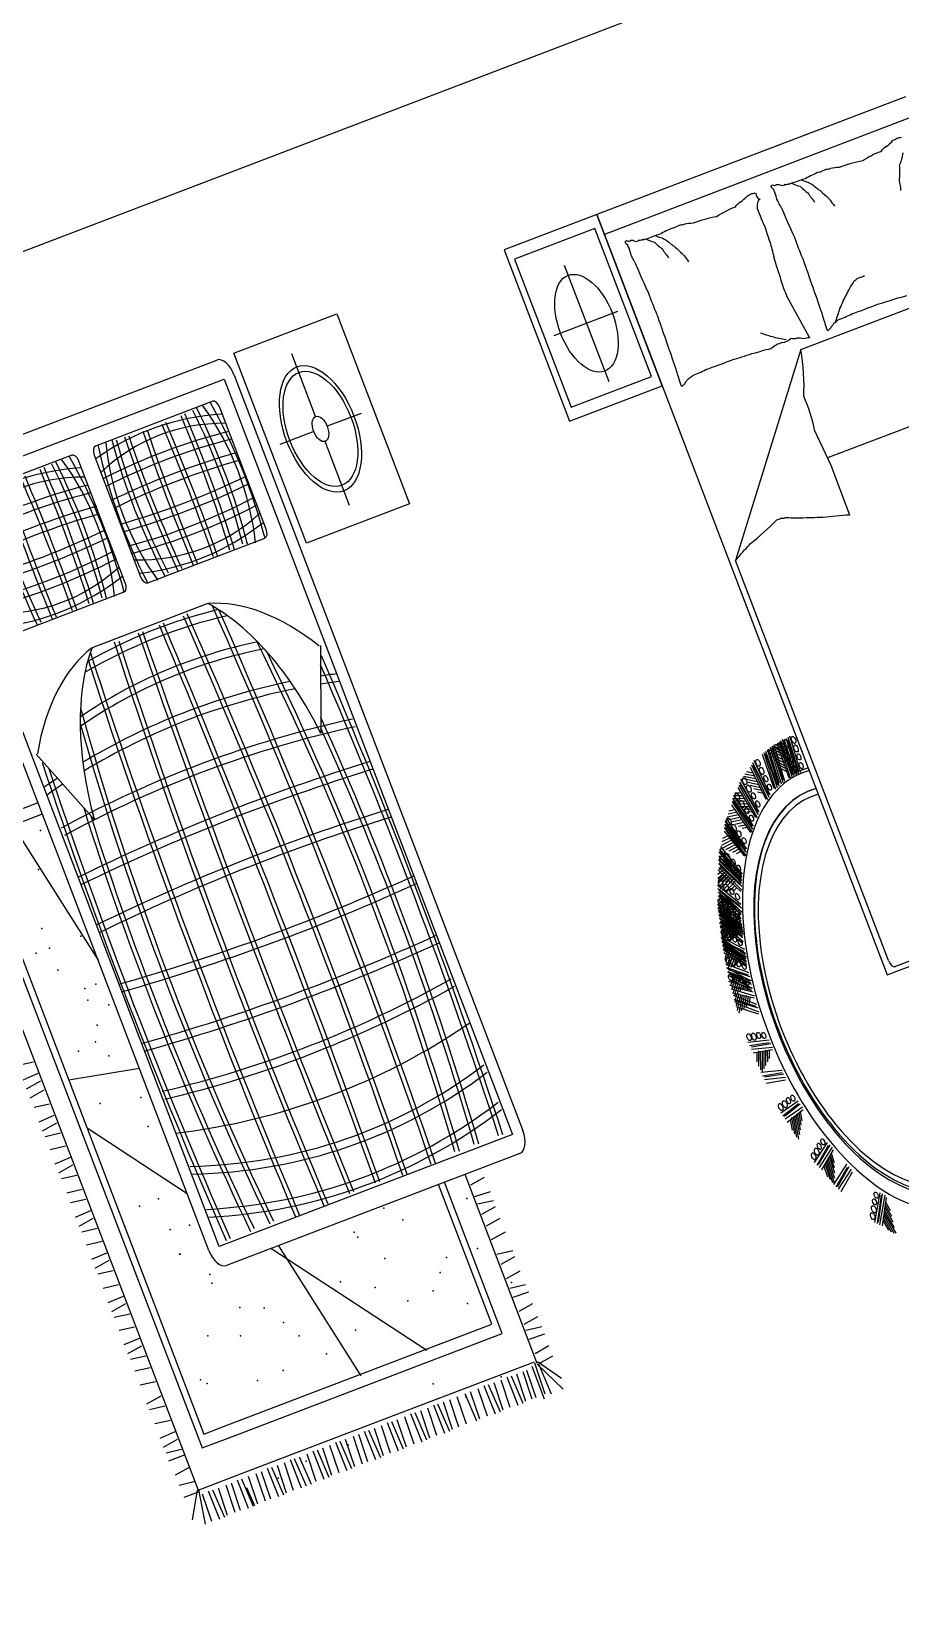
# Model space of a CAD drawing. Header units: inches. Extents: x -5597760 to 21122418, y -37133 to 23298423.
# Drawn here: x 5414073 to 6598943, y 10665158 to 12801650 of the extents above; entities that cross this region are included whole.
import ezdxf

# ---------------------------------------------------------------- set-up
doc = ezdxf.new("R2010")
doc.units = ezdxf.units.IN
doc.header["$MEASUREMENT"] = 0
doc.layers.add('www.cad-blocks.net', color=7, linetype='Continuous')
doc.styles.add('DIM_FONT', font='SIMPLEX.shx', dxfattribs={"width": 0.8})

# ---------------------------------------------------------------- blocks, each defined once
blk = doc.blocks.new('A$C77DF40FE')
for p, q in [((0.5839, 2.6714), (2.0097, 2.6714)), ((2.0936, 2.1723), (2.0936, 2.6723)), ((2.0936, 2.6723), (2.5936, 2.6723)), ((2.5936, 2.6723), (2.5936, 2.1723)), ((0.5339, 0.6344), (0.5339, 2.6214)), ((0.5839, 2.6214), (2.0097, 2.6214)), ((0.5839, 0.6344), (0.5839, 2.6214)), ((2.0097, 2.6214), (2.0097, 0.6344)), ((2.0597, 2.6214), (2.0597, 0.6344)), ((2.3379, 2.4554), (2.3379, 2.6199)), ((1.2408, 2.5803), (0.6708, 2.5803)), ((1.2608, 2.2403), (1.2608, 2.5603)), ((1.3355, 2.5603), (1.3355, 2.2403)), ((1.9255, 2.5803), (1.3555, 2.5803)), ((1.9455, 2.2403), (1.9455, 2.5603)), ((2.3051, 2.4226), (2.1406, 2.4226)), ((2.3379, 2.2215), (2.3379, 2.3898)), ((2.5352, 2.4226), (2.3707, 2.4226)), ((0.6708, 2.2203), (1.2408, 2.2203)), ((1.3555, 2.2203), (1.9255, 2.2203)), ((2.5936, 2.1723), (2.0936, 2.1723)), ((1.5773, 2.1205), (1.0147, 2.1205)), ((0.1002, 1.8885), (0.1002, 0.0935)), ((0.6051, 1.925), (0.7457, 1.7234)), ((1.9869, 1.925), (1.8463, 1.7234)), ((0.1852, 1.8116), (0.1852, 0.187)), ((0.5339, 1.8116), (0.3112, 1.8116)), ((0.2152, 1.7816), (0.2152, 0.217)), ((0.5339, 1.7816), (0.3112, 1.7816)), ((0.3909, 1.7821), (0.5339, 1.398)), ((0.0247, 1.2266), (0.0955, 1.221)), ((0.0227, 1.189), (0.0974, 1.1906)), ((0.0227, 1.1652), (0.0957, 1.1709)), ((0.0227, 1.1414), (0.0957, 1.1471)), ((0.5339, 1.1132), (0.2152, 1.1479)), ((0.0227, 1.0786), (0.0974, 1.0803)), ((0.0247, 1.1163), (0.0955, 1.1106)), ((0.0227, 1.0548), (0.0957, 1.0606)), ((0.0247, 1.0397), (0.0955, 1.0341)), ((0.0247, 1.0055), (0.0955, 0.9999)), ((0.5339, 0.7837), (0.2152, 1.0221)), ((0.0227, 0.9679), (0.0974, 0.9696)), ((0.0227, 0.9441), (0.0957, 0.9498)), ((0.0247, 0.929), (0.0955, 0.9233)), ((0.0247, 0.8916), (0.0955, 0.8859)), ((0.0247, 0.8655), (0.0955, 0.8599)), ((0.0227, 0.8279), (0.0974, 0.8295)), ((0.0227, 0.8041), (0.0957, 0.8098)), ((0.0247, 0.789), (0.0955, 0.7833)), ((0.0247, 0.7548), (0.0955, 0.7491)), ((0.0227, 0.7172), (0.0974, 0.7188)), ((0.0227, 0.6933), (0.0957, 0.6991)), ((0.0247, 0.6783), (0.0955, 0.6726)), ((0.0247, 0.6408), (0.0955, 0.6352)), ((2.0097, 0.6344), (0.5839, 0.6344)), ((0.0227, 0.6032), (0.0974, 0.6048)), ((0.0227, 0.5794), (0.0957, 0.5851)), ((2.0097, 0.5844), (0.5839, 0.5844)), ((1.2963, 0.2134), (0.8003, 0.5844)), ((0.8369, 0.5844), (0.975, 0.2134)), ((1.6139, 0.217), (1.6139, 0.5844)), ((1.6439, 0.187), (1.6439, 0.5844)), ((1.7439, 0.087), (1.7439, 0.5844)), ((0.0247, 0.5643), (0.0955, 0.5586)), ((1.8197, 0.5605), (1.7489, 0.5548)), ((0.0247, 0.5301), (0.0955, 0.5244)), ((1.8218, 0.5229), (1.7471, 0.5245)), ((1.8218, 0.499), (1.7487, 0.5048)), ((0.0227, 0.4925), (0.0974, 0.4941)), ((0.0227, 0.4687), (0.0957, 0.4744)), ((1.8197, 0.4839), (1.7489, 0.4783)), ((0.0247, 0.4536), (0.0955, 0.4479)), ((1.8197, 0.453), (1.7489, 0.4474)), ((0.0247, 0.4227), (0.0955, 0.417)), ((0.0247, 0.3864), (0.0955, 0.3807)), ((1.8197, 0.4168), (1.7489, 0.4111)), ((1.8218, 0.3671), (1.7487, 0.3728)), ((1.8197, 0.352), (1.7489, 0.3463)), ((0.0227, 0.3367), (0.0957, 0.3424)), ((0.0247, 0.3216), (0.0955, 0.3159)), ((1.8197, 0.3146), (1.7489, 0.3089)), ((0.0247, 0.2842), (0.0955, 0.2785)), ((1.7492, 0.2844), (1.8223, 0.2787)), ((0.0227, 0.2465), (0.0974, 0.2482)), ((1.7492, 0.2606), (1.824, 0.2589)), ((0.0227, 0.2227), (0.0957, 0.2285)), ((0.0247, 0.2076), (0.0955, 0.202)), ((0.2152, 0.217), (0.3112, 0.217)), ((0.3112, 0.217), (1.6139, 0.217)), ((1.7513, 0.223), (1.8221, 0.2286)), ((1.7513, 0.1888), (1.8221, 0.1944)), ((0.1019, 0.1857), (0.0216, 0.1857)), ((0.1852, 0.187), (0.3112, 0.187)), ((0.3112, 0.187), (1.6439, 0.187)), ((1.7492, 0.1737), (1.8223, 0.1679)), ((0.1019, 0.1535), (0.0269, 0.1482)), ((0.1019, 0.116), (0.0269, 0.1214)), ((1.7492, 0.1499), (1.824, 0.1482)), ((1.7513, 0.1122), (1.8221, 0.1179)), ((0.0965, 0.0946), (0.0269, 0.0303)), ((0.1019, 0.0892), (0.0269, 0.0892)), ((0.1019, 0.0946), (0.0751, 0.0089)), ((0.1002, 0.0935), (0.3112, 0.0935)), ((0.107, 0.0096), (0.1126, 0.0804)), ((0.1446, 0.0075), (0.1429, 0.0823)), ((0.1684, 0.0075), (0.1627, 0.0806)), ((0.1835, 0.0096), (0.1892, 0.0804)), ((0.2209, 0.0096), (0.2266, 0.0804)), ((0.247, 0.0096), (0.2527, 0.0804)), ((0.2846, 0.0075), (0.283, 0.0823)), ((0.3084, 0.0075), (0.3027, 0.0806)), ((0.3112, 0.0935), (1.0155, 0.0935)), ((0.3301, 0.0096), (0.3358, 0.0804)), ((0.3676, 0.0096), (0.3732, 0.0804)), ((0.3936, 0.0096), (0.3993, 0.0804)), ((0.4313, 0.0075), (0.4296, 0.0823)), ((0.4551, 0.0075), (0.4493, 0.0806)), ((0.4702, 0.0096), (0.4758, 0.0804)), ((0.5043, 0.0096), (0.51, 0.0804)), ((0.542, 0.0075), (0.5403, 0.0823)), ((0.5658, 0.0075), (0.56, 0.0806)), ((0.5896, 0.0075), (0.5838, 0.0806)), ((0.6147, 0.0096), (0.6204, 0.0804)), ((0.6523, 0.0075), (0.6507, 0.0823)), ((0.6762, 0.0075), (0.6704, 0.0806)), ((0.6912, 0.0096), (0.6969, 0.0804)), ((0.7254, 0.0096), (0.7311, 0.0804)), ((0.7631, 0.0075), (0.7614, 0.0823)), ((0.7869, 0.0075), (0.7811, 0.0806)), ((0.802, 0.0096), (0.8076, 0.0804)), ((0.8394, 0.0096), (0.8451, 0.0804)), ((0.8654, 0.0096), (0.8711, 0.0804)), ((0.9031, 0.0075), (0.9014, 0.0823)), ((0.9269, 0.0075), (0.9212, 0.0806)), ((0.942, 0.0096), (0.9477, 0.0804)), ((0.9762, 0.0096), (0.9818, 0.0804)), ((1.0138, 0.0075), (1.0122, 0.0823)), ((1.0155, 0.0935), (1.7355, 0.0935)), ((1.0376, 0.0075), (1.0319, 0.0806)), ((1.0527, 0.0096), (1.0584, 0.0804)), ((1.0901, 0.0096), (1.0958, 0.0804)), ((1.1278, 0.0075), (1.1261, 0.0823)), ((1.1516, 0.0075), (1.1459, 0.0806)), ((1.1667, 0.0096), (1.1724, 0.0804)), ((1.2009, 0.0096), (1.2065, 0.0804)), ((1.2385, 0.0075), (1.2368, 0.0823)), ((1.2623, 0.0075), (1.2566, 0.0806)), ((1.2774, 0.0096), (1.2831, 0.0804)), ((1.3083, 0.0096), (1.314, 0.0804)), ((1.3446, 0.0096), (1.3503, 0.0804)), ((1.3943, 0.0075), (1.3885, 0.0806)), ((1.4094, 0.0096), (1.415, 0.0804)), ((1.4468, 0.0096), (1.4525, 0.0804)), ((1.4844, 0.0075), (1.4828, 0.0823)), ((1.5083, 0.0075), (1.5025, 0.0806)), ((1.5233, 0.0096), (1.529, 0.0804)), ((1.5575, 0.0096), (1.5632, 0.0804)), ((1.5951, 0.0075), (1.5935, 0.0823)), ((1.619, 0.0075), (1.6132, 0.0806)), ((1.6341, 0.0096), (1.6397, 0.0804)), ((1.665, 0.0096), (1.6706, 0.0804)), ((1.6831, 0.0096), (1.6888, 0.0804)), ((1.7162, 0.0857), (1.7162, 0)), ((1.7323, 0.0911), (1.7269, 0.0107)), ((1.743, 0.0857), (1.8126, 0.0054)), ((1.7483, 0.0911), (1.8233, 0.0322)), ((1.7483, 0.0857), (1.7537, 0.0054)), ((1.7513, 0.0858), (1.8221, 0.0915)), ((0.3151, 0.0075), (0.3112, 0.0565))]:
    blk.add_line(p, q)
for radius in [0.1629, 0.1484, 0.0328]:
    blk.add_circle((2.3379, 2.4226), radius)
for centre, radius, start, end in [((2.0097, 2.6214), 0.05, 0, 90), ((0.9635, 1.1066), 1.4427, 78.1527, 102.4906), ((0.9287, 0.5819), 1.9884, 80.4201, 97.9672), ((2.7571, 2.4533), 1.9523, 176.3947, 186.8195), ((2.7571, 2.4533), 1.9323, 176.3947, 186.8195), ((3.9259, 2.3685), 3.0367, 176.1432, 182.775), ((3.9259, 2.3685), 3.0167, 176.1432, 182.775), ((-2.0216, 2.3685), 3.0167, 357.225, 3.8568), ((-2.0216, 2.3685), 3.0367, 357.225, 3.8568), ((-0.8455, 2.4533), 1.9323, 353.1805, 3.6053), ((-0.8455, 2.4533), 1.9523, 353.1805, 3.6053), ((0.2489, 2.4129), 0.908, 348.101, 10.3913), ((0.2489, 2.4129), 0.928, 348.101, 10.3913), ((0.8416, 2.3966), 0.3942, 333.08, 27.4635), ((0.4869, 2.3742), 0.7696, 348.4321, 15.3888), ((1.2408, 2.5603), 0.02, 0, 90), ((1.3555, 2.5603), 0.02, 90, 180), ((1.6482, 1.1066), 1.4427, 78.1527, 102.4906), ((1.6135, 0.5819), 1.9884, 80.4201, 97.9672), ((2.1094, 2.3742), 0.7696, 164.6112, 191.5679), ((1.7548, 2.3966), 0.3942, 152.5365, 206.92), ((2.3475, 2.4129), 0.928, 169.6087, 191.899), ((2.3475, 2.4129), 0.908, 169.6087, 191.899), ((3.4419, 2.4533), 1.9523, 176.3947, 186.8195), ((3.4419, 2.4533), 1.9323, 176.3947, 186.8195), ((4.6106, 2.3685), 3.0367, 176.1432, 182.775), ((4.6106, 2.3685), 3.0167, 176.1432, 182.775), ((-1.3369, 2.3685), 3.0167, 357.225, 3.8568), ((-1.3369, 2.3685), 3.0367, 357.225, 3.8568), ((-0.1608, 2.4533), 1.9323, 353.1805, 3.6053), ((-0.1608, 2.4533), 1.9523, 353.1805, 3.6053), ((0.9336, 2.4129), 0.908, 348.101, 10.3913), ((0.9336, 2.4129), 0.928, 348.101, 10.3913), ((1.5263, 2.3966), 0.3942, 333.08, 27.4635), ((1.1716, 2.3742), 0.7696, 348.4321, 15.3888), ((1.9255, 2.5603), 0.02, 0, 90), ((0.9445, -2.3575), 4.8647, 86.2671, 93.4563), ((1.6292, -2.3575), 4.8647, 86.2671, 93.4563), ((0.9445, -2.3575), 4.8447, 86.2671, 93.4563), ((1.6292, -2.3575), 4.8447, 86.2671, 93.4563), ((0.9561, -3.928), 6.3765, 87.24779, 92.75221), ((0.9561, -3.928), 6.3565, 87.24779, 92.75221), ((1.6408, -3.928), 6.3765, 87.24779, 92.75221), ((1.6408, -3.928), 6.3565, 87.24779, 92.75221), ((0.9561, 8.7285), 6.3765, 267.24779, 272.75221), ((0.9561, 8.7285), 6.3565, 267.24779, 272.75221), ((1.6408, 8.7285), 6.3765, 267.24779, 272.75221), ((1.6408, 8.7285), 6.3565, 267.24779, 272.75221), ((0.9445, 7.158), 4.8447, 266.5437, 273.7329), ((1.6292, 7.158), 4.8447, 266.5437, 273.7329), ((0.9445, 7.158), 4.8647, 266.5437, 273.7329), ((0.9635, 3.6939), 1.4427, 257.5094, 281.8473), ((1.6292, 7.158), 4.8647, 266.5437, 273.7329), ((1.6482, 3.6939), 1.4427, 257.5094, 281.8473), ((0.9287, 4.2186), 1.9884, 262.0328, 279.5799), ((1.2408, 2.2403), 0.02, 270, 0), ((1.3555, 2.2403), 0.02, 180, 270), ((1.6135, 4.2186), 1.9884, 262.0328, 279.5799), ((1.9255, 2.2403), 0.02, 270, 0), ((1.1396, 1.3485), 0.782, 99.1908, 132.5116), ((1.3217, 1.6229), 0.5847, 121.6676, 170.1065), ((1.2703, 1.6229), 0.5847, 9.8935, 58.3324), ((1.4523, 1.3485), 0.782, 47.4884, 80.8092), ((10.1174, 1.2237), 9.181, 174.54912, 183.67204), ((1.3248, -2.1722), 4.2593, 85.7473, 95.1159), ((10.1174, 1.2237), 9.161, 174.43278, 183.67204), ((1.3248, -2.1722), 4.2793, 86.1532, 94.7091), ((10.2564, 1.2237), 9.181, 174.43278, 183.67204), ((10.2564, 1.2237), 9.161, 174.43278, 183.67204), ((16.3019, 1.253), 15.0916, 176.72768, 182.32074), ((16.3019, 1.253), 15.0716, 176.72768, 182.32074), ((-13.7099, 1.253), 15.0716, 357.67926, 3.27232), ((-13.7099, 1.253), 15.0916, 357.67926, 3.27232), ((-7.6644, 1.2237), 9.161, 356.32796, 5.56722), ((-7.6644, 1.2237), 9.181, 356.32796, 5.56722), ((-7.5254, 1.2237), 9.161, 356.32796, 5.55658), ((-7.5254, 1.2237), 9.181, 356.32796, 5.45088), ((1.3657, -2.1044), 4.1088, 84.9619, 97.1707), ((4.947, 1.2796), 4.1406, 170.0939, 188.8179), ((1.3657, -2.1044), 4.0888, 84.7053, 97.4283), ((-2.355, 1.2796), 4.1406, 351.1821, 9.9061), ((4.947, 1.2796), 4.1606, 170.6272, 188.8179), ((-2.355, 1.2796), 4.1606, 351.1821, 9.3728), ((7.8077, 1.3061), 7.2149, 175.27403, 185.28261), ((1.3142, -3.5764), 5.4671, 84.8953, 95.5052), ((-5.2157, 1.3061), 7.2149, 354.71739, 4.72597), ((1.3142, -3.5764), 5.4671, 96.9078, 97.6924), ((7.8077, 1.3061), 7.1949, 175.41729, 185.28261), ((1.3142, -3.5764), 5.4471, 84.7792, 95.6214), ((1.3142, -3.5764), 5.4671, 82.7025, 83.4474), ((-5.2157, 1.3061), 7.1949, 354.71739, 4.58271), ((1.3142, -3.5764), 5.4471, 96.796, 97.6924), ((1.3142, -3.5764), 5.4471, 82.7025, 83.5609), ((1.2659, -7.4764), 9.2344, 85.41732, 94.18368), ((1.2659, -7.4764), 9.2144, 85.41732, 94.18368), ((4.8527, 1.2796), 4.1606, 173.3677, 188.8179), ((4.8527, 1.2796), 4.1406, 173.6812, 188.8179), ((-2.2608, 1.2796), 4.1406, 351.1821, 6.3188), ((-2.2608, 1.2796), 4.1606, 351.1821, 6.6323), ((1.4138, -15.5462), 17.172, 88.01473, 92.775), ((1.4138, -15.5462), 17.152, 88.01473, 92.775), ((1.4138, -15.6721), 17.172, 88.01473, 92.775), ((1.4138, -15.6721), 17.152, 88.01473, 92.775), ((1.4138, 18.4566), 17.152, 267.225, 271.98527), ((1.4138, 18.4566), 17.172, 267.225, 271.98527), ((1.4138, 18.3004), 17.152, 267.225, 271.98527), ((1.4138, 18.3004), 17.172, 267.225, 271.98527), ((1.2659, 10.2305), 9.2144, 265.81632, 274.58268), ((1.2659, 10.2305), 9.2344, 265.81632, 274.58268), ((1.3142, 6.3306), 5.4471, 262.3076, 277.2975), ((1.3657, 4.8586), 4.1088, 259.0794, 278.9327), ((1.3657, 4.8586), 4.0888, 259.0794, 278.9327), ((1.3248, 4.9264), 4.2793, 260.0761, 279.1287), ((1.3248, 4.9264), 4.2593, 260.0761, 279.1287), ((0.5839, 0.6344), 0.05, 180, 270), ((2.0097, 0.6344), 0.05, 270, 0)]:
    blk.add_arc(centre, radius, start, end)
for p in [(0.5004, 1.7457), (0.4274, 1.6581), (0.3471, 1.5195), (0.9622, 1.5058), (0.2822, 1.4684), (0.3471, 1.4684), (0.5004, 1.4684), (0.3471, 1.41), (0.4253, 1.3151), (0.4326, 1.3443), (0.4858, 1.3444), (0.5077, 1.286), (0.4253, 1.2495), (0.3041, 1.2057), (0.3909, 1.213), (0.4253, 1.1692), (0.3106, 1.0671), (0.4931, 1.0452), (0.4765, 0.9722), (0.3114, 0.7971), (0.4034, 0.7971), (0.4034, 0.7169), (0.4931, 0.7096), (0.4034, 0.6512), (0.4055, 0.6512), (0.4984, 0.5782), (1.3453, 0.5782), (0.4931, 0.5564), (1.1794, 0.5491), (1.1867, 0.5345), (1.4058, 0.5345), (1.7124, 0.5272), (0.5734, 0.4761), (0.3909, 0.4396), (0.6757, 0.4542), (1.0407, 0.4469), (1.2671, 0.4615), (0.5296, 0.4104), (0.7341, 0.4032), (1.1794, 0.4032), (1.5299, 0.4104), (1.6759, 0.4032), (0.7779, 0.3594), (1.4788, 0.3813), (0.2895, 0.3448), (0.3114, 0.3302), (1.0261, 0.3229), (1.2963, 0.3448), (1.4204, 0.3448), (0.5296, 0.2937), (0.6538, 0.2937), (0.8655, 0.2937), (1.5445, 0.2864), (1.7652, 0.2958), (1.2693, 0.1315), (1.5686, 0.0878), (0.4588, 0.0513), (0.6049, 0.0659), (0.8093, 0.0659), (1.3861, 0.0732)]:
    blk.add_point(p)
blk = doc.blocks.new('A$C187B6359')
for p, q in [((0.2493, 2.7052), (0.2493, 2.2552)), ((0.6993, 2.7052), (0.2493, 2.7052)), ((0.6993, 2.2552), (0.6993, 2.7052)), ((0.6999, 2.7053), (0.6999, 0.7053)), ((2.1999, 2.7053), (0.6999, 2.7053)), ((0.2793, 2.6752), (0.2793, 2.2852)), ((0.6693, 2.6752), (0.2793, 2.6752)), ((0.6693, 2.2852), (0.6693, 2.6752)), ((2.1999, 2.653), (0.6999, 2.653)), ((0.4797, 2.6178), (0.4797, 2.3115)), ((0.3236, 2.4648), (0.6327, 2.4648)), ((1.3953, 2.267), (1.3747, 2.3496)), ((0.2793, 2.2852), (0.6693, 2.2852)), ((0.6727, 2.3088), (0.6721, 2.3088)), ((0.2493, 2.2552), (0.6993, 2.2552)), ((1.4029, 2.237), (1.3953, 2.267)), ((1.3464, 2.2168), (0.7284, 1.7894)), ((1.3464, 2.2168), (2.1541, 2.2168)), ((1.2876, 1.9238), (1.2739, 2.0192)), ((2.1541, 1.9442), (1.2846, 1.9442)), ((1.2858, 1.7936), (1.2876, 1.9238)), ((0.7284, 0.7375), (0.7284, 1.7894)), ((0.4729, 1.3107), (0.4877, 1.2238)), ((0.4818, 1.3151), (0.4943, 1.2215)), ((0.5264, 1.3215), (0.5217, 1.2334)), ((0.5361, 1.3238), (0.5277, 1.2297)), ((0.5421, 1.3201), (0.5374, 1.232)), ((0.5458, 1.3261), (0.5411, 1.238)), ((0.5555, 1.3284), (0.5471, 1.2343)), ((0.5629, 1.3285), (0.5533, 1.2408)), ((0.6047, 1.292), (0.5545, 1.3229)), ((0.5727, 1.3302), (0.5591, 1.2368)), ((0.6051, 1.3), (0.5613, 1.327)), ((0.6042, 1.284), (0.5618, 1.3102)), ((0.5785, 1.3262), (0.5689, 1.2385)), ((0.6077, 1.3067), (0.5719, 1.3288)), ((0.5825, 1.332), (0.5729, 1.2443)), ((0.5923, 1.3337), (0.5787, 1.2403)), ((0.6059, 1.3161), (0.5826, 1.3304)), ((0.6394, 1.2947), (0.5911, 1.3283)), ((0.6385, 1.2867), (0.5976, 1.3152)), ((0.6403, 1.3027), (0.5981, 1.332)), ((0.6068, 1.3321), (0.6021, 1.244)), ((0.6165, 1.3344), (0.6081, 1.2403)), ((0.6432, 1.3092), (0.6087, 1.3332)), ((0.6225, 1.3307), (0.6178, 1.2426)), ((0.642, 1.3186), (0.6195, 1.3342)), ((0.6262, 1.3367), (0.6215, 1.2486)), ((0.6358, 1.339), (0.6275, 1.2449)), ((0.6437, 1.3345), (0.6342, 1.2469)), ((0.6535, 1.3363), (0.6399, 1.2428)), ((0.6593, 1.3323), (0.6497, 1.2446)), ((0.6633, 1.3381), (0.6538, 1.2504)), ((0.6731, 1.3398), (0.6595, 1.2463)), ((0.3781, 1.2719), (0.4034, 1.1809)), ((0.3863, 1.2774), (0.413, 1.1934)), ((0.3946, 1.283), (0.4199, 1.192)), ((0.4617, 1.2625), (0.406, 1.2816)), ((0.4604, 1.2704), (0.4117, 1.2871)), ((0.4614, 1.2774), (0.4216, 1.2911)), ((0.4577, 1.2862), (0.4318, 1.2951)), ((0.455, 1.302), (0.4698, 1.215)), ((0.4639, 1.3064), (0.4764, 1.2128)), ((0.4706, 1.3041), (0.4854, 1.2171)), ((0.6049, 1.2753), (0.569, 1.2975)), ((0.6034, 1.268), (0.5762, 1.2848)), ((0.6035, 1.2597), (0.5834, 1.2721)), ((0.6387, 1.278), (0.6041, 1.3021)), ((0.6368, 1.2708), (0.6105, 1.289)), ((0.6364, 1.2624), (0.617, 1.2759)), ((0.315, 1.2325), (0.3505, 1.1518)), ((0.3226, 1.2389), (0.3575, 1.1512)), ((0.3819, 1.2281), (0.3242, 1.2393)), ((0.3795, 1.2357), (0.3291, 1.2455)), ((0.3296, 1.2383), (0.3651, 1.1576)), ((0.3302, 1.2453), (0.3657, 1.1646)), ((0.3378, 1.2518), (0.3728, 1.164)), ((0.3796, 1.2429), (0.3383, 1.2509)), ((0.3747, 1.251), (0.3478, 1.2562)), ((0.3698, 1.2663), (0.3965, 1.1822)), ((0.385, 1.2705), (0.4116, 1.1864)), ((0.4631, 1.2546), (0.4159, 1.2708)), ((0.4656, 1.2462), (0.4257, 1.2599)), ((0.4657, 1.2388), (0.4355, 1.2491)), ((0.4677, 1.2306), (0.4454, 1.2383)), ((0.6999, 1.25), (0.641, 1.25)), ((0.2607, 1.2004), (0.3074, 1.1183)), ((0.2632, 1.1997), (0.2988, 1.1189)), ((0.2708, 1.2061), (0.3058, 1.1184)), ((0.3311, 1.1958), (0.2725, 1.2008)), ((0.3279, 1.2031), (0.2767, 1.2075)), ((0.3272, 1.2103), (0.2853, 1.2138)), ((0.3214, 1.2178), (0.2942, 1.2201)), ((0.3844, 1.2204), (0.3354, 1.23)), ((0.388, 1.2125), (0.3466, 1.2206)), ((0.3892, 1.2052), (0.3578, 1.2113)), ((0.3923, 1.1974), (0.3691, 1.2019)), ((0.2559, 1.1578), (0.2139, 1.1555)), ((0.2492, 1.1645), (0.2218, 1.163)), ((0.2407, 1.1781), (0.2871, 1.1031)), ((0.2474, 1.1856), (0.2941, 1.1035)), ((0.248, 1.1868), (0.2836, 1.1061)), ((0.254, 1.193), (0.3004, 1.1179)), ((0.2544, 1.1859), (0.3008, 1.1109)), ((0.2556, 1.1933), (0.2906, 1.1055)), ((0.2626, 1.1927), (0.2982, 1.1119)), ((0.3344, 1.1885), (0.2846, 1.1927)), ((0.3389, 1.181), (0.2968, 1.1846)), ((0.3408, 1.1738), (0.309, 1.1765)), ((0.3447, 1.1664), (0.3212, 1.1684)), ((0.1733, 1.1182), (0.231, 1.0434)), ((0.1789, 1.1264), (0.2352, 1.0585)), ((0.1802, 1.1195), (0.2366, 1.0516)), ((0.1807, 1.1237), (0.2271, 1.0486)), ((0.1845, 1.1347), (0.2421, 1.0599)), ((0.1874, 1.1311), (0.2341, 1.049)), ((0.194, 1.1385), (0.2404, 1.0634)), ((0.1944, 1.1315), (0.2408, 1.0564)), ((0.2007, 1.1459), (0.2474, 1.0638)), ((0.2618, 1.144), (0.203, 1.1409)), ((0.2576, 1.1509), (0.2063, 1.1481)), ((0.266, 1.1372), (0.2162, 1.1345)), ((0.2715, 1.1305), (0.2294, 1.1282)), ((0.2744, 1.1236), (0.2425, 1.1218)), ((0.1934, 1.0791), (0.1356, 1.0678)), ((0.1882, 1.0852), (0.1378, 1.0754)), ((0.1655, 1.0789), (0.1389, 1.0724)), ((0.1856, 1.0919), (0.1444, 1.0838)), ((0.178, 1.0976), (0.1512, 1.0923)), ((0.1547, 1.0907), (0.2141, 1.0255)), ((0.1599, 1.0992), (0.2209, 1.0271)), ((0.1651, 1.1077), (0.2244, 1.0425)), ((0.1667, 1.1009), (0.2261, 1.0356)), ((0.1678, 1.1099), (0.2241, 1.042)), ((0.1703, 1.1162), (0.2313, 1.0441)), ((0.2793, 1.1168), (0.2557, 1.1155)), ((0.1161, 1.0432), (0.1754, 0.9779)), ((0.1176, 1.0432), (0.1858, 0.9779)), ((0.1213, 1.0517), (0.1823, 0.9796)), ((0.1218, 1.0522), (0.1877, 0.9935)), ((0.1242, 1.0456), (0.1901, 0.9869)), ((0.1817, 1.0611), (0.1245, 1.0471)), ((0.1261, 1.0612), (0.1943, 0.9959)), ((0.1763, 1.067), (0.1264, 1.0548)), ((0.1734, 1.0735), (0.1325, 1.0636)), ((0.1871, 1.0551), (0.1386, 1.0433)), ((0.1985, 1.0729), (0.1495, 1.0633)), ((0.1937, 1.0495), (0.1527, 1.0395)), ((0.2049, 1.067), (0.1634, 1.0589)), ((0.1979, 1.0433), (0.1668, 1.0357)), ((0.2087, 1.0605), (0.1774, 1.0544)), ((0.2145, 1.0545), (0.1913, 1.05)), ((0.1433, 1.0075), (0.0879, 0.9877)), ((0.0879, 1.0018), (0.1627, 0.9441)), ((0.1373, 1.0129), (0.0889, 0.9955)), ((0.0907, 1.0076), (0.1605, 0.9537)), ((0.0914, 1.0078), (0.1656, 0.9493)), ((0.1337, 1.0191), (0.0941, 1.0049)), ((0.0943, 1.0169), (0.167, 0.9566)), ((0.1253, 1.0235), (0.0995, 1.0143)), ((0.1493, 1.0022), (0.1023, 0.9854)), ((0.1057, 1.0262), (0.1651, 0.9609)), ((0.1109, 1.0347), (0.1719, 0.9626)), ((0.1133, 1.0342), (0.1792, 0.9755)), ((0.1178, 1.0363), (0.1771, 0.9711)), ((0.2039, 1.0375), (0.181, 1.0319)), ((0.1152, 0.9646), (0.0614, 0.9409)), ((0.1089, 0.9695), (0.0618, 0.9488)), ((0.103, 0.9666), (0.0649, 0.9487)), ((0.1049, 0.9754), (0.0664, 0.9585)), ((0.0911, 0.9643), (0.0665, 0.9524)), ((0.0942, 0.9703), (0.0694, 0.9586)), ((0.0962, 0.9793), (0.0711, 0.9683)), ((0.0714, 0.9648), (0.1373, 0.9062)), ((0.0756, 0.9738), (0.1439, 0.9085)), ((0.0781, 0.9736), (0.1498, 0.9222)), ((0.0799, 0.9828), (0.1458, 0.9242)), ((0.0813, 0.9797), (0.1524, 0.9276)), ((0.0814, 0.983), (0.1561, 0.9253)), ((0.0823, 0.9762), (0.1482, 0.9175)), ((0.0835, 0.9891), (0.1533, 0.9352)), ((0.0842, 0.9918), (0.1524, 0.9266)), ((0.0847, 0.9924), (0.1563, 0.941)), ((0.0847, 0.9891), (0.1588, 0.9306)), ((0.0871, 0.9983), (0.1598, 0.938)), ((0.0877, 0.9861), (0.1594, 0.9347)), ((0.088, 0.9985), (0.1592, 0.9463)), ((0.091, 0.9921), (0.1622, 0.94)), ((0.0935, 1.0012), (0.1634, 0.9473)), ((0.1564, 0.9973), (0.1167, 0.9831)), ((0.1612, 0.9915), (0.1312, 0.9808)), ((0.1678, 0.9864), (0.1456, 0.9784)), ((0.0529, 0.9254), (0.124, 0.8733)), ((0.0535, 0.9284), (0.1283, 0.8707)), ((0.054, 0.9291), (0.1307, 0.8855)), ((0.0563, 0.9387), (0.1367, 0.8892)), ((0.0563, 0.9348), (0.1304, 0.8763)), ((0.1107, 0.9503), (0.0577, 0.9247)), ((0.1042, 0.9549), (0.0579, 0.9326)), ((0.1136, 0.956), (0.0603, 0.931)), ((0.1071, 0.9608), (0.0606, 0.9389)), ((0.0999, 0.9607), (0.0621, 0.9424)), ((0.1172, 0.9456), (0.0723, 0.9239)), ((0.1201, 0.9513), (0.0749, 0.9301)), ((0.1216, 0.9597), (0.0759, 0.9396)), ((0.1249, 0.9415), (0.0869, 0.9231)), ((0.1277, 0.9471), (0.0895, 0.9292)), ((0.1291, 0.9553), (0.0905, 0.9383)), ((0.1302, 0.9362), (0.1015, 0.9224)), ((0.133, 0.9418), (0.1041, 0.9282)), ((0.1343, 0.9499), (0.105, 0.937)), ((0.1373, 0.9318), (0.116, 0.9216)), ((0.1401, 0.9374), (0.1187, 0.9273)), ((0.1412, 0.9452), (0.1196, 0.9357)), ((0.0773, 0.8938), (0.0336, 0.8667)), ((0.0843, 0.8899), (0.0343, 0.8589)), ((0.0725, 0.8991), (0.0368, 0.877)), ((0.0634, 0.9017), (0.0401, 0.8873)), ((0.0437, 0.9002), (0.1154, 0.8488)), ((0.0461, 0.9067), (0.1173, 0.8546)), ((0.047, 0.9096), (0.1217, 0.8519)), ((0.0913, 0.8859), (0.0489, 0.8596)), ((0.0494, 0.9097), (0.1261, 0.8661)), ((0.0495, 0.9161), (0.1236, 0.8576)), ((0.0503, 0.919), (0.122, 0.8676)), ((0.0517, 0.9194), (0.1321, 0.8698)), ((0.0533, 0.9127), (0.125, 0.8613)), ((0.0559, 0.9191), (0.127, 0.8669)), ((0.0577, 0.9231), (0.1344, 0.8795)), ((0.0275, 0.8525), (0.1042, 0.8089)), ((0.0289, 0.8529), (0.1141, 0.8121)), ((0.0298, 0.8621), (0.1102, 0.8126)), ((0.0301, 0.8628), (0.111, 0.8276)), ((0.0314, 0.8727), (0.1166, 0.8319)), ((0.0345, 0.8573), (0.1153, 0.822)), ((0.0993, 0.8826), (0.0635, 0.8604)), ((0.1052, 0.878), (0.0781, 0.8612)), ((0.1127, 0.8744), (0.0927, 0.8619)), ((0.0158, 0.8099), (0.1031, 0.774)), ((0.0571, 0.8302), (0.0165, 0.7987)), ((0.0165, 0.8199), (0.0992, 0.7892)), ((0.0171, 0.8298), (0.1045, 0.7938)), ((0.0644, 0.827), (0.0179, 0.7909)), ((0.0517, 0.835), (0.0185, 0.8092)), ((0.0424, 0.8367), (0.0208, 0.8199)), ((0.0211, 0.8145), (0.1038, 0.7839)), ((0.023, 0.8331), (0.0997, 0.7895)), ((0.0252, 0.8428), (0.1056, 0.7932)), ((0.0277, 0.8431), (0.1085, 0.8078)), ((0.0312, 0.8465), (0.1079, 0.8029)), ((0.0718, 0.8238), (0.0324, 0.7932)), ((0.0801, 0.8214), (0.0468, 0.7955)), ((0.0865, 0.8174), (0.0612, 0.7978)), ((0.0943, 0.8146), (0.0757, 0.8001)), ((0.0452, 0.7888), (0.0064, 0.7551)), ((0.0396, 0.7933), (0.0079, 0.7657)), ((0.0527, 0.7861), (0.0083, 0.7474)), ((0.0301, 0.7944), (0.0095, 0.7765)), ((0.0106, 0.774), (0.0958, 0.7332)), ((0.0119, 0.7839), (0.0927, 0.7486)), ((0.0131, 0.7937), (0.0983, 0.7529)), ((0.0151, 0.8), (0.0978, 0.7693)), ((0.0162, 0.7783), (0.0971, 0.743)), ((0.0602, 0.7833), (0.0226, 0.7505)), ((0.0687, 0.7813), (0.0369, 0.7536)), ((0.0752, 0.7777), (0.0512, 0.7567)), ((0.0832, 0.7753), (0.0654, 0.7598)), ((0.0094, 0.7641), (0.0902, 0.7289)), ((0.6999, 0.7053), (2.1999, 0.7053)), ((2.1541, 0.7175), (0.7484, 0.7175)), ((0, 0.6734), (0.0935, 0.6598)), ((0.0018, 0.6636), (0.0894, 0.654)), ((0.0075, 0.6596), (0.0952, 0.65)), ((0.0035, 0.6538), (0.097, 0.6402)), ((0.0053, 0.644), (0.093, 0.6344)), ((0.0212, 0.6423), (0.0056, 0.6198)), ((0.0306, 0.6435), (0.0066, 0.609)), ((0.0372, 0.6405), (0.0078, 0.5983)), ((0.0451, 0.6396), (0.0115, 0.5913)), ((0.0531, 0.6388), (0.0246, 0.5978)), ((0.0618, 0.639), (0.0377, 0.6043)), ((0.069, 0.637), (0.0508, 0.6108)), ((0.0774, 0.6367), (0.0639, 0.6173)), ((0.0061, 0.5926), (0.0995, 0.579)), ((0.0078, 0.5828), (0.0955, 0.5732)), ((0.0136, 0.5788), (0.1013, 0.5692)), ((0.0096, 0.573), (0.1031, 0.5594)), ((0.0113, 0.5632), (0.099, 0.5536)), ((0.0247, 0.4821), (0.1183, 0.4946)), ((0.0291, 0.4731), (0.116, 0.4879)), ((0.0334, 0.4642), (0.1271, 0.4767)), ((0.0357, 0.4708), (0.1227, 0.4857)), ((0.0378, 0.4552), (0.1248, 0.47)), ((0.0853, 0.4633), (0.0691, 0.4161)), ((0.0936, 0.4659), (0.0799, 0.426)), ((0.1011, 0.466), (0.0907, 0.4358)), ((0.1092, 0.468), (0.1015, 0.4456)), ((0.0536, 0.4579), (0.0448, 0.4321)), ((0.0624, 0.4617), (0.0487, 0.4219)), ((0.0694, 0.4606), (0.0528, 0.412)), ((0.0773, 0.462), (0.0582, 0.4063)), ((0.0881, 0.3381), (0.1758, 0.373)), ((0.0945, 0.3304), (0.1752, 0.366)), ((0.1009, 0.3228), (0.1886, 0.3578)), ((0.1015, 0.3299), (0.1822, 0.3654)), ((0.1073, 0.3152), (0.188, 0.3508)), ((0.122, 0.3217), (0.1197, 0.2944)), ((0.1296, 0.3275), (0.126, 0.2856)), ((0.1367, 0.3282), (0.1323, 0.2769)), ((0.144, 0.3314), (0.139, 0.2727)), ((0.1514, 0.3346), (0.1471, 0.2849)), ((0.1588, 0.3391), (0.1552, 0.2971)), ((0.166, 0.3411), (0.1633, 0.3093)), ((0.1734, 0.345), (0.1714, 0.3214)), ((0.1337, 0.2711), (0.2215, 0.3061)), ((0.1401, 0.2635), (0.2209, 0.299)), ((0.1466, 0.2559), (0.2343, 0.2908)), ((0.1472, 0.2629), (0.2279, 0.2985)), ((0.153, 0.2483), (0.2337, 0.2838)), ((0.2468, 0.148), (0.3166, 0.2116)), ((0.2555, 0.1431), (0.3185, 0.2048)), ((0.2623, 0.145), (0.3253, 0.2068)), ((0.2642, 0.1382), (0.334, 0.2019)), ((0.2729, 0.1334), (0.3359, 0.1951)), ((0.2958, 0.1558), (0.3098, 0.1064)), ((0.3015, 0.1614), (0.3176, 0.1048)), ((0.3073, 0.1671), (0.3208, 0.1191)), ((0.3126, 0.1739), (0.3241, 0.1333)), ((0.3187, 0.1783), (0.3274, 0.1475)), ((0.3243, 0.1845), (0.3307, 0.1618)), ((0.2843, 0.1446), (0.2918, 0.1183)), ((0.2894, 0.1527), (0.3008, 0.1122))]:
    blk.add_line(p, q)
for centre, radius in [((0.4797, 2.4648), 0.126), ((0.495, 1.3053), 0.00895), ((0.6447, 1.3047), 0.00929), ((0.6466, 1.3265), 0.00895), ((0.68, 1.3051), 0.00929), ((0.6832, 1.3267), 0.00895), ((0.409, 1.2751), 0.00895), ((0.4979, 1.2836), 0.00929), ((0.6447, 1.2827), 0.00801), ((0.6788, 1.2831), 0.00801), ((0.353, 1.2454), 0.00895), ((0.3611, 1.2251), 0.00929), ((0.4149, 1.254), 0.00929), ((0.4227, 1.2335), 0.00801), ((0.5028, 1.2622), 0.00801), ((0.5045, 1.2395), 0.00801), ((0.6414, 1.2602), 0.00801), ((0.6743, 1.2609), 0.00801), ((0.2766, 1.1962), 0.00895), ((0.3711, 1.2055), 0.00801), ((0.4275, 1.2112), 0.00801), ((0.2875, 1.1772), 0.00929), ((0.3, 1.1592), 0.00801), ((0.3783, 1.184), 0.00801), ((0.1867, 1.1151), 0.00895), ((0.2008, 1.1328), 0.00895), ((0.2142, 1.1155), 0.00929), ((0.3101, 1.1388), 0.00801), ((0.2008, 1.0984), 0.00929), ((0.2165, 1.083), 0.00801), ((0.2291, 1.0994), 0.00801), ((0.2419, 1.0806), 0.00801), ((0.1426, 1.0618), 0.00895), ((0.1584, 1.0467), 0.00929), ((0.1756, 1.033), 0.00801), ((0.2301, 1.0648), 0.00801), ((0.1043, 1.0041), 0.00895), ((0.1078, 1.01), 0.00895), ((0.1107, 1.0186), 0.00895), ((0.1249, 0.9964), 0.00929), ((0.1276, 1.0047), 0.00929), ((0.1911, 1.0163), 0.00801), ((0.1216, 0.9908), 0.00929), ((0.1401, 0.979), 0.00801), ((0.1434, 0.9844), 0.00801), ((0.1457, 0.9922), 0.00801), ((0.1573, 0.964), 0.00801), ((0.1604, 0.9693), 0.00801), ((0.1623, 0.9767), 0.00801), ((0.0722, 0.9428), 0.00895), ((0.0909, 0.9313), 0.00929), ((0.1106, 0.9215), 0.00801), ((0.0469, 0.8784), 0.00895), ((0.1292, 0.9085), 0.00801), ((0.0666, 0.8689), 0.00929), ((0.0872, 0.8613), 0.00801), ((0.1071, 0.8503), 0.00801), ((0.0323, 0.8363), 0.00895), ((0.0525, 0.828), 0.00929), ((0.0735, 0.8215), 0.00801), ((0.094, 0.8117), 0.00801), ((0.0131, 0.6834), 0.00895), ((0.0347, 0.6803), 0.00929), ((0.0567, 0.6791), 0.00801), ((0.079, 0.6745), 0.00801), ((0.0345, 0.4953), 0.00895), ((0.0562, 0.4982), 0.00929), ((0.0777, 0.5031), 0.00801), ((0.1003, 0.5048), 0.00801), ((0.1559, 0.3785), 0.00801), ((0.0944, 0.3533), 0.00895), ((0.1147, 0.3614), 0.00929), ((0.1343, 0.3714), 0.00801), ((0.2784, 0.1954), 0.00801), ((0.296, 0.2097), 0.00801), ((0.2474, 0.1644), 0.00895), ((0.2635, 0.1792), 0.00929)]:
    blk.add_circle(centre, radius)
for centre, radius, start, end in [((0.7738, 2.6432), 0.0251, 274.3025, 291.7883), ((0.7979, 2.6447), 0.0289, 239.3487, 274.3025), ((1.4831, 2.6432), 0.0251, 274.3025, 291.7883), ((1.5071, 2.6447), 0.0289, 239.3487, 274.3025), ((0.7725, 2.6193), 0.00342, 291.7883, 340.436), ((0.7743, 2.6138), 0.00232, 340.436, 101.8931), ((0.7804, 2.6146), 0.00428, 201.9904, 281.8931), ((0.7489, 2.5943), 0.0328, 338.579, 8.1335), ((0.5389, 2.5307), 0.246, 8.1335, 12.1095), ((0.7958, 2.6048), 0.0156, 158.579, 201.9904), ((0.7951, 2.5622), 0.0539, 59.3487, 84.7408), ((0.7953, 1.7882), 0.8208, 84.7408, 88.0921), ((0.8611, 2.7059), 0.0992, 254.0648, 274.2159), ((0.9268, 2.6871), 0.0992, 233.9136, 254.0648), ((0.8855, 1.1114), 1.4943, 88.0921, 90.5757), ((0.9797, 2.6502), 0.0992, 216.1766, 233.9136), ((1.023, 2.8128), 0.234, 242.7604, 249.1397), ((1.0084, 1.7347), 0.8732, 90.5757, 94.8018), ((0.9873, 2.6543), 0.0768, 231.6114, 242.7604), ((1.2233, 2.8687), 0.3916, 226.1885, 231.6114), ((1.0124, 2.8973), 0.2897, 267.4614, 274.8018), ((1.0636, 2.7586), 0.1524, 259.8101, 267.4614), ((1.0008, 2.08), 0.5293, 79.8101, 83.9133), ((1.0944, 1.552), 1.049, 83.9133, 90), ((1.2953, 1.9183), 0.6827, 90, 97.5469), ((1.361, 2.3678), 0.2422, 97.5469, 105.744), ((1.2845, 2.9094), 0.3048, 278.4372, 285.744), ((1.3672, 2.7772), 0.1611, 270, 278.4372), ((1.4203, 2.5633), 0.0342, 94.4002, 153.4195), ((1.4085, 2.7065), 0.0904, 258.7276, 270), ((1.4202, 2.6102), 0.0131, 153.4195, 258.7276), ((1.4817, 2.6193), 0.00342, 291.7883, 340.436), ((1.4835, 2.6138), 0.00232, 340.436, 101.8931), ((1.4896, 2.6146), 0.00428, 201.9904, 281.8931), ((1.4581, 2.5943), 0.0328, 338.579, 8.1335), ((1.2481, 2.5307), 0.246, 8.1335, 12.1095), ((1.505, 2.6048), 0.0156, 158.579, 201.9904), ((1.5043, 2.5622), 0.0539, 59.3487, 84.7408), ((1.5045, 1.7882), 0.8208, 84.7408, 88.0921), ((1.5703, 2.7059), 0.0992, 254.0648, 274.2159), ((1.6361, 2.6871), 0.0992, 233.9136, 254.0648), ((1.5948, 1.1114), 1.4943, 88.0921, 90.5757), ((1.6889, 2.6502), 0.0992, 216.1766, 233.9136), ((1.7322, 2.8128), 0.234, 242.7604, 249.1397), ((1.7176, 1.7347), 0.8732, 90.5757, 94.8018), ((1.6966, 2.6543), 0.0768, 231.6114, 242.7604), ((1.9325, 2.8687), 0.3916, 226.1885, 231.6114), ((1.7217, 2.8973), 0.2897, 267.4614, 274.8018), ((1.7729, 2.7586), 0.1524, 259.8101, 267.4614), ((1.71, 2.08), 0.5293, 79.8101, 83.9133), ((1.8036, 1.552), 1.049, 83.9133, 90), ((2.0045, 1.9183), 0.6827, 90, 97.5469), ((2.0703, 2.3678), 0.2422, 97.5469, 105.744), ((1.9937, 2.9094), 0.3048, 278.4372, 285.744), ((2.0764, 2.7772), 0.1611, 270, 278.4372), ((2.1177, 2.7065), 0.0904, 258.7276, 270), ((0.979, 2.592), 0.1983, 187.6809, 192.1095), ((1.6965, 2.6041), 0.9131, 183.3687, 187.6809), ((1.0154, 2.6015), 0.0992, 198.4397, 216.1766), ((1.155, 2.7035), 0.2252, 219.0349, 226.1885), ((1.8817, 2.5789), 0.4918, 180, 186.2324), ((1.6882, 2.592), 0.1983, 187.6809, 192.1095), ((2.4058, 2.6041), 0.9131, 183.3687, 187.6809), ((1.7246, 2.6015), 0.0992, 198.4397, 216.1766), ((1.8643, 2.7035), 0.2252, 219.0349, 226.1885), ((1.9401, 2.6176), 0.1399, 314.9024, 332.6012), ((2.0003, 2.6777), 0.1399, 297.2036, 314.9024), ((1.0425, 2.5644), 0.0493, 208.3168, 219.0349), ((1.1885, 2.6116), 0.2002, 203.0028, 208.3168), ((1.5938, 2.4911), 0.204, 170.3156, 180), ((1.7518, 2.5644), 0.0493, 208.3168, 219.0349), ((1.8977, 2.6116), 0.2002, 203.0028, 208.3168), ((1.9047, 2.5583), 0.1399, 332.6012, 343.485), ((1.4701, 2.4627), 0.6787, 178.3669, 183.3687), ((2.252, 2.3048), 0.882, 167.8016, 170.3156), ((2.1793, 2.4627), 0.6787, 178.3669, 183.3687), ((0.7204, 2.4609), 0.6588, 351.9949, 357.3351), ((1.0685, 2.4973), 0.3171, 347.8016, 351.9949), ((14.4012, 1.5554), 13.6356, 176.49514, 176.94504), ((2.1558, 2.35), 1.3652, 176.945, 178.3669), ((15.1105, 1.5554), 13.6356, 176.49514, 176.94504), ((2.8651, 2.35), 1.3652, 176.945, 178.3669), ((1.3071, 2.3528), 0.0677, 357.3351, 14.0452), ((1.0151, 3.5966), 1.4323, 294.3265, 296.4985), ((1.4752, 2.7888), 0.5066, 290.6743, 294.3265), ((1.6798, 2.3849), 0.058, 274.0828, 290.6743), ((1.7172, 2.6022), 0.2721, 266.4448, 274.0828), ((1.1013, 2.2263), 0.3212, 170.0016, 176.4951), ((0.9076, 1.6121), 0.7387, 64.6889, 66.5156), ((0.9508, 1.5933), 0.7387, 66.5156, 68.3423), ((1.8106, 2.2263), 0.3212, 170.0016, 176.4951), ((1.1518, 2.8671), 0.7286, 302.135, 305.8263), ((1.4388, 2.5562), 0.3126, 296.4985, 302.135), ((0.7623, 2.2404), 0.0193, 350.0016, 16.6978), ((0.7815, 2.2357), 0.00132, 16.6978, 97.1204), ((0.8072, 2.1521), 0.0875, 97.1204, 106.2212), ((0.8315, 2.1707), 0.0767, 106.2212, 117.2841), ((0.8, 2.2885), 0.0453, 282.869, 297.2841), ((0.8116, 2.3939), 0.1459, 273.574, 282.869), ((0.8383, 3.4157), 1.164, 270.2865, 273.574), ((1.0077, 7.9716), 5.7185, 269.0296, 270.2865), ((1.1894, 5.6119), 3.3622, 267.3904, 269.0296), ((1.2304, 3.4627), 1.2165, 265.3824, 267.3904), ((1.1076, 0.8443), 1.4048, 85.3824, 87.2509), ((1.2668, 2.0191), 0.2301, 87.2509, 101.5586), ((0.9994, 1.5742), 0.7387, 68.3423, 70.572), ((1.0536, 1.5551), 0.7387, 70.572, 72.8018), ((1.2942, 2.3939), 0.1459, 263.5659, 281.5586), ((1.3592, 2.3652), 0.1197, 252.6136, 263.5659), ((1.3079, 2.0197), 0.2297, 72.6136, 80.5159), ((1.3573, 1.9688), 0.2708, 80.5159, 85.9171), ((1.4028, 2.2361), 0.000917, 85.9171, 194.0449), ((1.4715, 2.2404), 0.0193, 350.0016, 16.6978), ((1.4907, 2.2357), 0.00132, 16.6978, 97.1204), ((1.5164, 2.1521), 0.0875, 97.1204, 106.2212), ((1.5407, 2.1707), 0.0767, 106.2212, 117.2841), ((1.5092, 2.2885), 0.0453, 282.869, 297.2841), ((1.5209, 2.3939), 0.1459, 273.574, 282.869), ((1.5475, 3.4157), 1.164, 270.2865, 273.574), ((1.7169, 7.9716), 5.7185, 269.0296, 270.2865), ((1.8986, 5.6119), 3.3622, 267.3904, 269.0296), ((1.9396, 3.4627), 1.2165, 265.3824, 267.3904), ((0.9943, 2.346), 0.3751, 320.3555, 339.8512), ((1.1048, 2.0812), 0.1801, 339.8512, 8.1356), ((0.6365, 2.4469), 0.6574, 282.9255, 285.9352), ((0.0604, 5.8083), 4.0646, 280.7276, 282.9255), ((0.9774, 1.9043), 0.0581, 262.2696, 280.7276), ((1.0326, 2.0362), 0.1942, 256.8096, 262.2696), ((0.4974, -0.6199), 2.5158, 76.8096, 78.3259), ((0.6445, -0.723), 2.588, 78.3259, 80.505), ((0.6623, -1.9346), 3.7801, 80.505, 82.308), ((0.2245, 3.554), 1.8351, 285.9352, 287.7364), ((0.6715, 0.6736), 0.5699, 87.1307, 3.1127), ((0.6698, 0.67), 0.5261, 86.7143, 0.065), ((0.6715, 0.6736), 0.5225, 86.8806, 3.3918), ((0.6715, 0.6735), 0.5076, 86.694, 3.4914), ((0.7484, 0.7375), 0.02, 180, 270)]:
    blk.add_arc(centre, radius, start, end)
at = {"style": 'DIM_FONT', "text_generation_flag": 4, "width": 0.8, "flags": 9}
for tag in ['YSIZE', 'XSIZE']:
    blk.add_attdef(tag, (2.1999, 2.7053), '', height=0.0005, rotation=180, dxfattribs=at)
blk = doc.blocks.new('format')
at = {"color": 155, "true_color": 0x546d8e}
blk.add_line((47364.4, 27062.5), (110172.9, 27062.5), dxfattribs=at)
blk = doc.blocks.new('01-01-cad-blocks-net-beds')
at = {"xscale": 1000, "yscale": 1000, "zscale": 1000}
for name, p in [('A$C77DF40FE', (30293.9, 14488.7)), ('A$C187B6359', (33451.5, 14455.8))]:
    blk.add_blockref(name, p, dxfattribs=at)
at = {"layer": 'www.cad-blocks.net'}
blk.add_blockref('format', (-41848.5, -9482.9), dxfattribs=at)

msp = doc.modelspace()

# ---------------------------------------------------------------- block references
at = {"xscale": 300.1938731896516, "yscale": 554.7683964805537, "zscale": 300.1938731896516, "rotation": 20.89932353322971}
msp.add_blockref('01-01-cad-blocks-net-beds', (3466.3, 689.2), dxfattribs=at)

doc.saveas('drawing.dxf')
